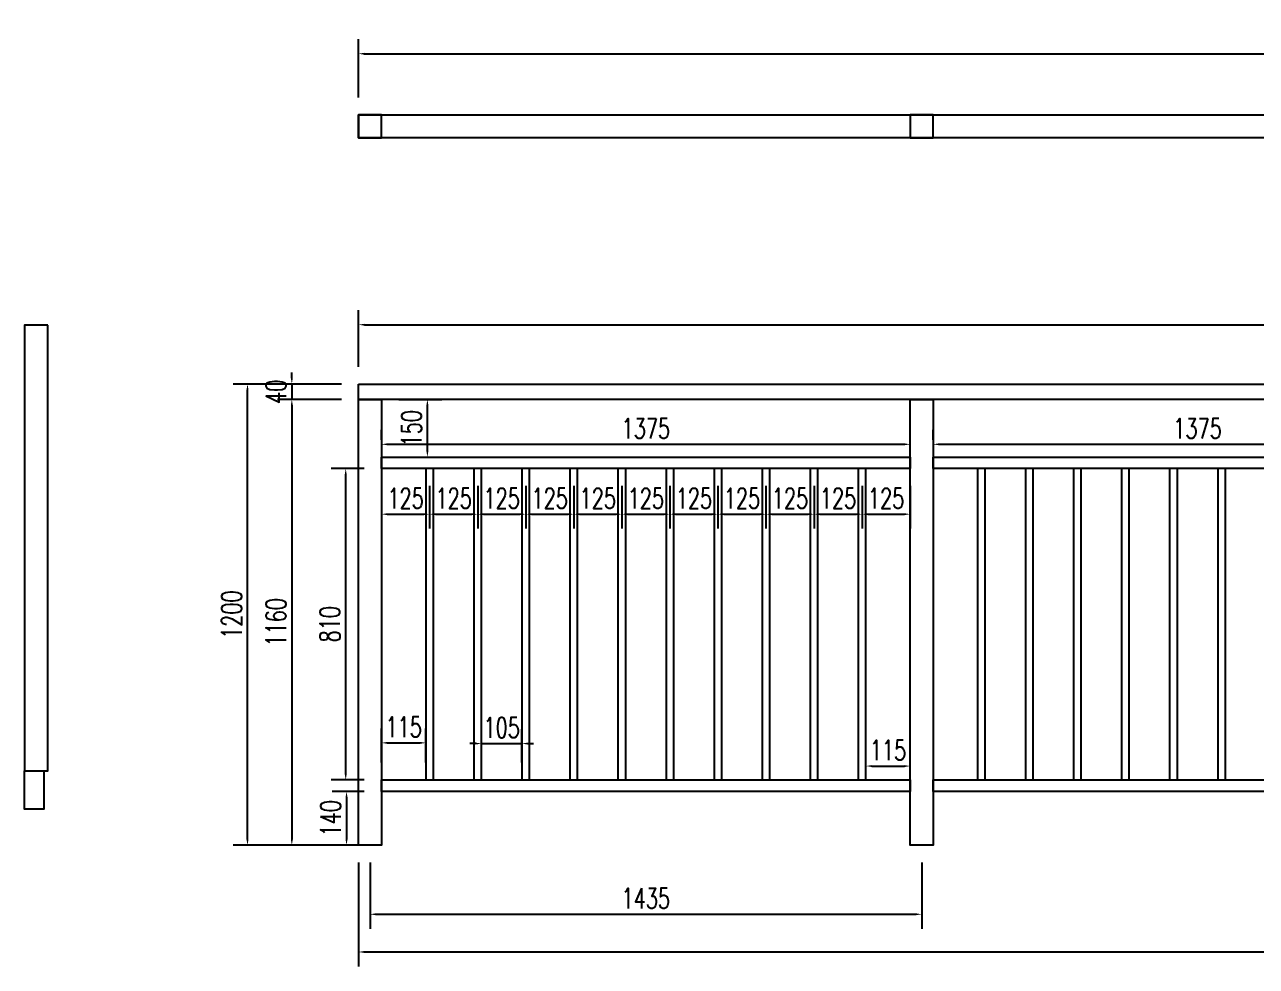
# Model space of a CAD drawing. Extents: x -16492 to 345596, y -4133 to 400729.
# Drawn here: x 31024 to 34228, y 11866 to 14317 of the extents above; entities that cross this region are included whole.
import ezdxf

# ---------------------------------------------------------------- set-up
doc = ezdxf.new("R2010")
doc.units = 0
doc.header["$LTSCALE"] = 10
doc.header["$MEASUREMENT"] = 0
doc.layers.add('W-PLASTIC_RAILINGS塑木栏杆', color=6, linetype='Continuous')
doc.layers.add('W-STEEL_FRAME钢架', color=3, linetype='Continuous')
doc.styles.add('STANDARD_T3', font='simplex.shx', dxfattribs={"width": 0.7, "bigfont": 'gbcbig.shx'})
doc.dimstyles.new('W&&15', dxfattribs={"dimtxt": 52.5, "dimasz": 15, "dimexe": 37.5, "dimexo": 45, "dimgap": 15, "dimtad": 1, "dimdec": 0, "dimzin": 0, "dimdsep": 46, "dimtxsty": 'STANDARD_T3', "dimcen": 0.09, "dimclrd": 1, "dimclre": 1, "dimclrt": 7, "dimazin": 2, "dimtfac": 1, "dimtdec": 0, "dimtix": 1, "dimtmove": 2, "dimatfit": 3, "dimfxl": 100, "dimtolj": 1, "dimtzin": 0, "dimarcsym": 0})

# ---------------------------------------------------------------- blocks, each defined once
blk = doc.blocks.new('*U116')
at = {"layer": 'W-PLASTIC_RAILINGS塑木栏杆'}
blk.add_lwpolyline([(-10, -405), (10, -405), (10, 405), (-10, 405)], close=True, dxfattribs=at)
blk = doc.blocks.new('*U117')
at = {"layer": 'W-PLASTIC_RAILINGS塑木栏杆', "color": 0, "linetype": 'ByBlock', "lineweight": -2, "transparency": 16777216}
for p in [(0, 0), (125, 0), (250, 0), (375, 0), (500, 0), (625, 0), (750, 0), (875, 0), (1000, 0), (1125, 0)]:
    blk.add_blockref('*U116', p, dxfattribs=at)
blk = doc.blocks.new('*D118')
at = {"layer": 'Defpoints', "color": 0, "transparency": 16777216}
for p in [(31952.6, 13161.3), (32077.6, 13161.3), (32077.6, 13042.7)]:
    blk.add_point(p, dxfattribs=at)
at = {"layer": 'W-PLASTIC_RAILINGS塑木栏杆', "color": 1, "lineweight": -2, "transparency": 16777216}
for p, q in [((31952.6, 13116.3), (31952.6, 13005.2)), ((32077.6, 13116.3), (32077.6, 13005.2)), ((31967.6, 13042.7), (32062.6, 13042.7))]:
    blk.add_line(p, q, dxfattribs=at)
at = {"layer": 'W-PLASTIC_RAILINGS塑木栏杆', "color": 1, "transparency": 16777216}
for points in [[(31967.6, 13045.2), (31967.6, 13040.2), (31952.6, 13042.7)], [(32062.6, 13045.2), (32062.6, 13040.2), (32077.6, 13042.7)]]:
    blk.add_solid(points, dxfattribs=at)
at = {"layer": 'W-PLASTIC_RAILINGS塑木栏杆', "color": 7, "transparency": 16777216, "insert": (32015.1, 13084), "char_height": 52.5, "attachment_point": 5, "style": 'STANDARD_T3'}
blk.add_mtext('\\A1;125', dxfattribs=at)
blk = doc.blocks.new('*D119')
at = {"layer": 'Defpoints', "color": 0, "transparency": 16777216}
for p in [(32077.6, 13161.3), (32202.6, 13161.3), (32202.6, 13042.7)]:
    blk.add_point(p, dxfattribs=at)
at = {"layer": 'W-PLASTIC_RAILINGS塑木栏杆', "color": 1, "lineweight": -2, "transparency": 16777216}
for p, q in [((32077.6, 13116.3), (32077.6, 13005.2)), ((32202.6, 13116.3), (32202.6, 13005.2)), ((32092.6, 13042.7), (32187.6, 13042.7))]:
    blk.add_line(p, q, dxfattribs=at)
at = {"layer": 'W-PLASTIC_RAILINGS塑木栏杆', "color": 1, "transparency": 16777216}
for points in [[(32092.6, 13045.2), (32092.6, 13040.2), (32077.6, 13042.7)], [(32187.6, 13045.2), (32187.6, 13040.2), (32202.6, 13042.7)]]:
    blk.add_solid(points, dxfattribs=at)
at = {"layer": 'W-PLASTIC_RAILINGS塑木栏杆', "color": 7, "transparency": 16777216, "insert": (32140.1, 13084), "char_height": 52.5, "attachment_point": 5, "style": 'STANDARD_T3'}
blk.add_mtext('\\A1;125', dxfattribs=at)
blk = doc.blocks.new('*D120')
at = {"layer": 'Defpoints', "color": 0, "transparency": 16777216}
for p in [(32202.6, 13161.3), (32327.6, 13161.3), (32327.6, 13042.7)]:
    blk.add_point(p, dxfattribs=at)
at = {"layer": 'W-PLASTIC_RAILINGS塑木栏杆', "color": 1, "lineweight": -2, "transparency": 16777216}
for p, q in [((32202.6, 13116.3), (32202.6, 13005.2)), ((32327.6, 13116.3), (32327.6, 13005.2)), ((32217.6, 13042.7), (32312.6, 13042.7))]:
    blk.add_line(p, q, dxfattribs=at)
at = {"layer": 'W-PLASTIC_RAILINGS塑木栏杆', "color": 1, "transparency": 16777216}
for points in [[(32217.6, 13045.2), (32217.6, 13040.2), (32202.6, 13042.7)], [(32312.6, 13045.2), (32312.6, 13040.2), (32327.6, 13042.7)]]:
    blk.add_solid(points, dxfattribs=at)
at = {"layer": 'W-PLASTIC_RAILINGS塑木栏杆', "color": 7, "transparency": 16777216, "insert": (32265.1, 13084), "char_height": 52.5, "attachment_point": 5, "style": 'STANDARD_T3'}
blk.add_mtext('\\A1;125', dxfattribs=at)
blk = doc.blocks.new('*D121')
at = {"layer": 'Defpoints', "color": 0, "transparency": 16777216}
for p in [(32327.6, 13161.3), (32452.6, 13161.3), (32452.6, 13042.7)]:
    blk.add_point(p, dxfattribs=at)
at = {"layer": 'W-PLASTIC_RAILINGS塑木栏杆', "color": 1, "lineweight": -2, "transparency": 16777216}
for p, q in [((32327.6, 13116.3), (32327.6, 13005.2)), ((32452.6, 13116.3), (32452.6, 13005.2)), ((32342.6, 13042.7), (32437.6, 13042.7))]:
    blk.add_line(p, q, dxfattribs=at)
at = {"layer": 'W-PLASTIC_RAILINGS塑木栏杆', "color": 1, "transparency": 16777216}
for points in [[(32342.6, 13045.2), (32342.6, 13040.2), (32327.6, 13042.7)], [(32437.6, 13045.2), (32437.6, 13040.2), (32452.6, 13042.7)]]:
    blk.add_solid(points, dxfattribs=at)
at = {"layer": 'W-PLASTIC_RAILINGS塑木栏杆', "color": 7, "transparency": 16777216, "insert": (32390.1, 13084), "char_height": 52.5, "attachment_point": 5, "style": 'STANDARD_T3'}
blk.add_mtext('\\A1;125', dxfattribs=at)
blk = doc.blocks.new('*D122')
at = {"layer": 'Defpoints', "color": 0, "transparency": 16777216}
for p in [(32452.6, 13161.3), (32577.6, 13161.3), (32577.6, 13042.7)]:
    blk.add_point(p, dxfattribs=at)
at = {"layer": 'W-PLASTIC_RAILINGS塑木栏杆', "color": 1, "lineweight": -2, "transparency": 16777216}
for p, q in [((32452.6, 13116.3), (32452.6, 13005.2)), ((32577.6, 13116.3), (32577.6, 13005.2)), ((32467.6, 13042.7), (32562.6, 13042.7))]:
    blk.add_line(p, q, dxfattribs=at)
at = {"layer": 'W-PLASTIC_RAILINGS塑木栏杆', "color": 1, "transparency": 16777216}
for points in [[(32467.6, 13045.2), (32467.6, 13040.2), (32452.6, 13042.7)], [(32562.6, 13045.2), (32562.6, 13040.2), (32577.6, 13042.7)]]:
    blk.add_solid(points, dxfattribs=at)
at = {"layer": 'W-PLASTIC_RAILINGS塑木栏杆', "color": 7, "transparency": 16777216, "insert": (32515.1, 13084), "char_height": 52.5, "attachment_point": 5, "style": 'STANDARD_T3'}
blk.add_mtext('\\A1;125', dxfattribs=at)
blk = doc.blocks.new('*D123')
at = {"layer": 'Defpoints', "color": 0, "transparency": 16777216}
for p in [(32577.6, 13161.3), (32702.6, 13161.3), (32702.6, 13042.7)]:
    blk.add_point(p, dxfattribs=at)
at = {"layer": 'W-PLASTIC_RAILINGS塑木栏杆', "color": 1, "lineweight": -2, "transparency": 16777216}
for p, q in [((32577.6, 13116.3), (32577.6, 13005.2)), ((32702.6, 13116.3), (32702.6, 13005.2)), ((32592.6, 13042.7), (32687.6, 13042.7))]:
    blk.add_line(p, q, dxfattribs=at)
at = {"layer": 'W-PLASTIC_RAILINGS塑木栏杆', "color": 1, "transparency": 16777216}
for points in [[(32592.6, 13045.2), (32592.6, 13040.2), (32577.6, 13042.7)], [(32687.6, 13045.2), (32687.6, 13040.2), (32702.6, 13042.7)]]:
    blk.add_solid(points, dxfattribs=at)
at = {"layer": 'W-PLASTIC_RAILINGS塑木栏杆', "color": 7, "transparency": 16777216, "insert": (32640.1, 13084), "char_height": 52.5, "attachment_point": 5, "style": 'STANDARD_T3'}
blk.add_mtext('\\A1;125', dxfattribs=at)
blk = doc.blocks.new('*D124')
at = {"layer": 'Defpoints', "color": 0, "transparency": 16777216}
for p in [(32702.6, 13161.3), (32827.6, 13161.3), (32827.6, 13042.7)]:
    blk.add_point(p, dxfattribs=at)
at = {"layer": 'W-PLASTIC_RAILINGS塑木栏杆', "color": 1, "lineweight": -2, "transparency": 16777216}
for p, q in [((32702.6, 13116.3), (32702.6, 13005.2)), ((32827.6, 13116.3), (32827.6, 13005.2)), ((32717.6, 13042.7), (32812.6, 13042.7))]:
    blk.add_line(p, q, dxfattribs=at)
at = {"layer": 'W-PLASTIC_RAILINGS塑木栏杆', "color": 1, "transparency": 16777216}
for points in [[(32717.6, 13045.2), (32717.6, 13040.2), (32702.6, 13042.7)], [(32812.6, 13045.2), (32812.6, 13040.2), (32827.6, 13042.7)]]:
    blk.add_solid(points, dxfattribs=at)
at = {"layer": 'W-PLASTIC_RAILINGS塑木栏杆', "color": 7, "transparency": 16777216, "insert": (32765.1, 13084), "char_height": 52.5, "attachment_point": 5, "style": 'STANDARD_T3'}
blk.add_mtext('\\A1;125', dxfattribs=at)
blk = doc.blocks.new('*D125')
at = {"layer": 'Defpoints', "color": 0, "transparency": 16777216}
for p in [(32827.6, 13161.3), (32952.6, 13161.3), (32952.6, 13042.7)]:
    blk.add_point(p, dxfattribs=at)
at = {"layer": 'W-PLASTIC_RAILINGS塑木栏杆', "color": 1, "lineweight": -2, "transparency": 16777216}
for p, q in [((32827.6, 13116.3), (32827.6, 13005.2)), ((32952.6, 13116.3), (32952.6, 13005.2)), ((32842.6, 13042.7), (32937.6, 13042.7))]:
    blk.add_line(p, q, dxfattribs=at)
at = {"layer": 'W-PLASTIC_RAILINGS塑木栏杆', "color": 1, "transparency": 16777216}
for points in [[(32842.6, 13045.2), (32842.6, 13040.2), (32827.6, 13042.7)], [(32937.6, 13045.2), (32937.6, 13040.2), (32952.6, 13042.7)]]:
    blk.add_solid(points, dxfattribs=at)
at = {"layer": 'W-PLASTIC_RAILINGS塑木栏杆', "color": 7, "transparency": 16777216, "insert": (32890.1, 13084), "char_height": 52.5, "attachment_point": 5, "style": 'STANDARD_T3'}
blk.add_mtext('\\A1;125', dxfattribs=at)
blk = doc.blocks.new('*D126')
at = {"layer": 'Defpoints', "color": 0, "transparency": 16777216}
for p in [(32952.6, 13161.3), (33077.6, 13161.3), (33077.6, 13042.7)]:
    blk.add_point(p, dxfattribs=at)
at = {"layer": 'W-PLASTIC_RAILINGS塑木栏杆', "color": 1, "lineweight": -2, "transparency": 16777216}
for p, q in [((32952.6, 13116.3), (32952.6, 13005.2)), ((33077.6, 13116.3), (33077.6, 13005.2)), ((32967.6, 13042.7), (33062.6, 13042.7))]:
    blk.add_line(p, q, dxfattribs=at)
at = {"layer": 'W-PLASTIC_RAILINGS塑木栏杆', "color": 1, "transparency": 16777216}
for points in [[(32967.6, 13045.2), (32967.6, 13040.2), (32952.6, 13042.7)], [(33062.6, 13045.2), (33062.6, 13040.2), (33077.6, 13042.7)]]:
    blk.add_solid(points, dxfattribs=at)
at = {"layer": 'W-PLASTIC_RAILINGS塑木栏杆', "color": 7, "transparency": 16777216, "insert": (33015.1, 13084), "char_height": 52.5, "attachment_point": 5, "style": 'STANDARD_T3'}
blk.add_mtext('\\A1;125', dxfattribs=at)
blk = doc.blocks.new('*D127')
at = {"layer": 'Defpoints', "color": 0, "transparency": 16777216}
for p in [(33077.6, 13161.3), (33202.6, 13161.3), (33202.6, 13042.7)]:
    blk.add_point(p, dxfattribs=at)
at = {"layer": 'W-PLASTIC_RAILINGS塑木栏杆', "color": 1, "lineweight": -2, "transparency": 16777216}
for p, q in [((33077.6, 13116.3), (33077.6, 13005.2)), ((33202.6, 13116.3), (33202.6, 13005.2)), ((33092.6, 13042.7), (33187.6, 13042.7))]:
    blk.add_line(p, q, dxfattribs=at)
at = {"layer": 'W-PLASTIC_RAILINGS塑木栏杆', "color": 1, "transparency": 16777216}
for points in [[(33092.6, 13045.2), (33092.6, 13040.2), (33077.6, 13042.7)], [(33187.6, 13045.2), (33187.6, 13040.2), (33202.6, 13042.7)]]:
    blk.add_solid(points, dxfattribs=at)
at = {"layer": 'W-PLASTIC_RAILINGS塑木栏杆', "color": 7, "transparency": 16777216, "insert": (33140.1, 13084), "char_height": 52.5, "attachment_point": 5, "style": 'STANDARD_T3'}
blk.add_mtext('\\A1;125', dxfattribs=at)
blk = doc.blocks.new('*D128')
at = {"layer": 'Defpoints', "color": 0, "transparency": 16777216}
for p in [(33202.6, 13161.3), (33327.6, 13161.3), (33327.6, 13042.7)]:
    blk.add_point(p, dxfattribs=at)
at = {"layer": 'W-PLASTIC_RAILINGS塑木栏杆', "color": 1, "lineweight": -2, "transparency": 16777216}
for p, q in [((33202.6, 13116.3), (33202.6, 13005.2)), ((33327.6, 13116.3), (33327.6, 13005.2)), ((33217.6, 13042.7), (33312.6, 13042.7))]:
    blk.add_line(p, q, dxfattribs=at)
at = {"layer": 'W-PLASTIC_RAILINGS塑木栏杆', "color": 1, "transparency": 16777216}
for points in [[(33217.6, 13045.2), (33217.6, 13040.2), (33202.6, 13042.7)], [(33312.6, 13045.2), (33312.6, 13040.2), (33327.6, 13042.7)]]:
    blk.add_solid(points, dxfattribs=at)
at = {"layer": 'W-PLASTIC_RAILINGS塑木栏杆', "color": 7, "transparency": 16777216, "insert": (33265.1, 13084), "char_height": 52.5, "attachment_point": 5, "style": 'STANDARD_T3'}
blk.add_mtext('\\A1;125', dxfattribs=at)
blk = doc.blocks.new('*D129')
at = {"layer": 'Defpoints', "color": 0, "transparency": 16777216}
for p in [(32067.6, 12447.7), (31952.6, 12351.3), (32067.6, 12351.3)]:
    blk.add_point(p, dxfattribs=at)
at = {"layer": 'W-PLASTIC_RAILINGS塑木栏杆', "color": 1, "lineweight": -2, "transparency": 16777216}
for p, q in [((31952.6, 12396.3), (31952.6, 12485.2)), ((32067.6, 12396.3), (32067.6, 12485.2)), ((31967.6, 12447.7), (32052.6, 12447.7))]:
    blk.add_line(p, q, dxfattribs=at)
at = {"layer": 'W-PLASTIC_RAILINGS塑木栏杆', "color": 1, "transparency": 16777216}
for points in [[(31967.6, 12450.2), (31967.6, 12445.2), (31952.6, 12447.7)], [(32052.6, 12450.2), (32052.6, 12445.2), (32067.6, 12447.7)]]:
    blk.add_solid(points, dxfattribs=at)
at = {"layer": 'W-PLASTIC_RAILINGS塑木栏杆', "color": 7, "transparency": 16777216, "insert": (32010.1, 12488.9), "char_height": 52.5, "attachment_point": 5, "style": 'STANDARD_T3'}
blk.add_mtext('\\A1;115', dxfattribs=at)
blk = doc.blocks.new('*D130')
at = {"layer": 'Defpoints', "color": 0, "transparency": 16777216}
for p in [(32317.6, 12445.8), (32212.6, 12351.3), (32317.6, 12351.3)]:
    blk.add_point(p, dxfattribs=at)
at = {"layer": 'W-PLASTIC_RAILINGS塑木栏杆', "color": 1, "lineweight": -2, "transparency": 16777216}
for p, q in [((32212.6, 12396.3), (32212.6, 12483.3)), ((32317.6, 12396.3), (32317.6, 12483.3)), ((32197.6, 12445.8), (32182.6, 12445.8)), ((32212.6, 12445.8), (32317.6, 12445.8)), ((32332.6, 12445.8), (32347.6, 12445.8))]:
    blk.add_line(p, q, dxfattribs=at)
at = {"layer": 'W-PLASTIC_RAILINGS塑木栏杆', "color": 1, "transparency": 16777216}
for points in [[(32197.6, 12448.3), (32197.6, 12443.3), (32212.6, 12445.8)], [(32332.6, 12448.3), (32332.6, 12443.3), (32317.6, 12445.8)]]:
    blk.add_solid(points, dxfattribs=at)
at = {"layer": 'W-PLASTIC_RAILINGS塑木栏杆', "color": 7, "transparency": 16777216, "insert": (32265.1, 12487.1), "char_height": 52.5, "attachment_point": 5, "style": 'STANDARD_T3'}
blk.add_mtext('\\A1;105', dxfattribs=at)
blk = doc.blocks.new('*D131')
at = {"layer": 'Defpoints', "color": 0, "transparency": 16777216}
for p in [(31893, 13381.3), (31719.2, 13341.3), (31893, 13341.3)]:
    blk.add_point(p, dxfattribs=at)
at = {"layer": 'W-PLASTIC_RAILINGS塑木栏杆', "color": 1, "lineweight": -2, "transparency": 16777216}
for p, q in [((31719.2, 13396.3), (31719.2, 13411.3)), ((31848, 13381.3), (31681.7, 13381.3)), ((31719.2, 13381.3), (31719.2, 13341.3)), ((31848, 13341.3), (31681.7, 13341.3)), ((31719.2, 13326.3), (31719.2, 13311.3))]:
    blk.add_line(p, q, dxfattribs=at)
at = {"layer": 'W-PLASTIC_RAILINGS塑木栏杆', "color": 1, "transparency": 16777216}
for points in [[(31716.7, 13396.3), (31721.7, 13396.3), (31719.2, 13381.3)], [(31716.7, 13326.3), (31721.7, 13326.3), (31719.2, 13341.3)]]:
    blk.add_solid(points, dxfattribs=at)
at = {"layer": 'W-PLASTIC_RAILINGS塑木栏杆', "color": 7, "transparency": 16777216, "insert": (31677.9, 13361.3), "char_height": 52.5, "attachment_point": 5, "rotation": 90, "style": 'STANDARD_T3'}
blk.add_mtext('\\A1;40', dxfattribs=at)
blk = doc.blocks.new('*D132')
at = {"layer": 'Defpoints', "color": 0, "transparency": 16777216}
for p in [(31893, 13341.3), (31719.2, 12181.3), (31892.6, 12181.3)]:
    blk.add_point(p, dxfattribs=at)
at = {"layer": 'W-PLASTIC_RAILINGS塑木栏杆', "color": 1, "lineweight": -2, "transparency": 16777216}
for p, q in [((31848, 13341.3), (31681.7, 13341.3)), ((31719.2, 13326.3), (31719.2, 12196.3)), ((31847.6, 12181.3), (31681.7, 12181.3))]:
    blk.add_line(p, q, dxfattribs=at)
at = {"layer": 'W-PLASTIC_RAILINGS塑木栏杆', "color": 1, "transparency": 16777216}
for points in [[(31716.7, 13326.3), (31721.7, 13326.3), (31719.2, 13341.3)], [(31716.7, 12196.3), (31721.7, 12196.3), (31719.2, 12181.3)]]:
    blk.add_solid(points, dxfattribs=at)
at = {"layer": 'W-PLASTIC_RAILINGS塑木栏杆', "color": 7, "transparency": 16777216, "insert": (31677.9, 12761.3), "char_height": 52.5, "attachment_point": 5, "rotation": 90, "style": 'STANDARD_T3'}
blk.add_mtext('\\A1;1160', dxfattribs=at)
blk = doc.blocks.new('*D133')
at = {"layer": 'Defpoints', "color": 0, "transparency": 16777216}
for p in [(33327.6, 13224.6), (31952.6, 13191.3), (33327.6, 13191.3)]:
    blk.add_point(p, dxfattribs=at)
at = {"layer": 'W-PLASTIC_RAILINGS塑木栏杆', "color": 1, "lineweight": -2, "transparency": 16777216}
for p, q in [((31952.6, 13236.3), (31952.6, 13262.1)), ((33327.6, 13236.3), (33327.6, 13262.1)), ((31967.6, 13224.6), (33312.6, 13224.6))]:
    blk.add_line(p, q, dxfattribs=at)
at = {"layer": 'W-PLASTIC_RAILINGS塑木栏杆', "color": 1, "transparency": 16777216}
for points in [[(31967.6, 13227.1), (31967.6, 13222.1), (31952.6, 13224.6)], [(33312.6, 13227.1), (33312.6, 13222.1), (33327.6, 13224.6)]]:
    blk.add_solid(points, dxfattribs=at)
at = {"layer": 'W-PLASTIC_RAILINGS塑木栏杆', "color": 7, "transparency": 16777216, "insert": (32640.1, 13265.9), "char_height": 52.5, "attachment_point": 5, "style": 'STANDARD_T3'}
blk.add_mtext('\\A1;1375', dxfattribs=at)
blk = doc.blocks.new('*D134')
at = {"layer": 'Defpoints', "color": 0, "transparency": 16777216}
for p in [(37692.6, 13535.7), (31893, 13381.3), (37692.6, 13381.3)]:
    blk.add_point(p, dxfattribs=at)
at = {"layer": 'W-PLASTIC_RAILINGS塑木栏杆', "color": 1, "lineweight": -2, "transparency": 16777216}
for p, q in [((31893, 13426.3), (31893, 13573.2)), ((37692.6, 13426.3), (37692.6, 13573.2)), ((31908, 13535.7), (37677.6, 13535.7))]:
    blk.add_line(p, q, dxfattribs=at)
at = {"layer": 'W-PLASTIC_RAILINGS塑木栏杆', "color": 1, "transparency": 16777216}
for points in [[(31908, 13538.2), (31908, 13533.2), (31893, 13535.7)], [(37677.6, 13538.2), (37677.6, 13533.2), (37692.6, 13535.7)]]:
    blk.add_solid(points, dxfattribs=at)
at = {"layer": 'W-PLASTIC_RAILINGS塑木栏杆', "color": 7, "transparency": 16777216, "insert": (34792.8, 13576.9), "char_height": 52.5, "attachment_point": 5, "style": 'STANDARD_T3'}
blk.add_mtext('\\A1;5800', dxfattribs=at)
blk = doc.blocks.new('*D135')
at = {"layer": 'Defpoints', "color": 0, "transparency": 16777216}
for p in [(31952.6, 12321.3), (31861.5, 12181.3), (31952.6, 12181.3)]:
    blk.add_point(p, dxfattribs=at)
at = {"layer": 'W-PLASTIC_RAILINGS塑木栏杆', "color": 1, "lineweight": -2, "transparency": 16777216}
for p, q in [((31907.6, 12321.3), (31824, 12321.3)), ((31861.5, 12306.3), (31861.5, 12196.3)), ((31907.6, 12181.3), (31824, 12181.3))]:
    blk.add_line(p, q, dxfattribs=at)
at = {"layer": 'W-PLASTIC_RAILINGS塑木栏杆', "color": 1, "transparency": 16777216}
for points in [[(31859, 12306.3), (31864, 12306.3), (31861.5, 12321.3)], [(31859, 12196.3), (31864, 12196.3), (31861.5, 12181.3)]]:
    blk.add_solid(points, dxfattribs=at)
at = {"layer": 'W-PLASTIC_RAILINGS塑木栏杆', "color": 7, "transparency": 16777216, "insert": (31820.2, 12251.3), "char_height": 52.5, "attachment_point": 5, "rotation": 90, "style": 'STANDARD_T3'}
blk.add_mtext('\\A1;140', dxfattribs=at)
blk = doc.blocks.new('*D136')
at = {"layer": 'Defpoints', "color": 0, "transparency": 16777216}
for p in [(31859.4, 13161.3), (31952.6, 13161.3), (31952.6, 12351.3)]:
    blk.add_point(p, dxfattribs=at)
at = {"layer": 'W-PLASTIC_RAILINGS塑木栏杆', "color": 1, "lineweight": -2, "transparency": 16777216}
for p, q in [((31907.6, 13161.3), (31821.9, 13161.3)), ((31859.4, 12366.3), (31859.4, 13146.3)), ((31907.6, 12351.3), (31821.9, 12351.3))]:
    blk.add_line(p, q, dxfattribs=at)
at = {"layer": 'W-PLASTIC_RAILINGS塑木栏杆', "color": 1, "transparency": 16777216}
for points in [[(31856.9, 13146.3), (31861.9, 13146.3), (31859.4, 13161.3)], [(31856.9, 12366.3), (31861.9, 12366.3), (31859.4, 12351.3)]]:
    blk.add_solid(points, dxfattribs=at)
at = {"layer": 'W-PLASTIC_RAILINGS塑木栏杆', "color": 7, "transparency": 16777216, "insert": (31818.2, 12756.3), "char_height": 52.5, "attachment_point": 5, "rotation": 90, "style": 'STANDARD_T3'}
blk.add_mtext('\\A1;810', dxfattribs=at)
blk = doc.blocks.new('*D137')
at = {"layer": 'Defpoints', "color": 0, "transparency": 16777216}
for p in [(31952.6, 13341.3), (32071.8, 13341.3), (31952.6, 13191.3)]:
    blk.add_point(p, dxfattribs=at)
at = {"layer": 'W-PLASTIC_RAILINGS塑木栏杆', "color": 1, "lineweight": -2, "transparency": 16777216}
for p, q in [((31997.6, 13341.3), (32109.3, 13341.3)), ((32071.8, 13206.3), (32071.8, 13326.3)), ((31997.6, 13191.3), (32109.3, 13191.3))]:
    blk.add_line(p, q, dxfattribs=at)
at = {"layer": 'W-PLASTIC_RAILINGS塑木栏杆', "color": 1, "transparency": 16777216}
for points in [[(32069.3, 13326.3), (32074.3, 13326.3), (32071.8, 13341.3)], [(32069.3, 13206.3), (32074.3, 13206.3), (32071.8, 13191.3)]]:
    blk.add_solid(points, dxfattribs=at)
at = {"layer": 'W-PLASTIC_RAILINGS塑木栏杆', "color": 7, "transparency": 16777216, "insert": (32030.5, 13266.3), "char_height": 52.5, "attachment_point": 5, "rotation": 90, "style": 'STANDARD_T3'}
blk.add_mtext('\\A1;150', dxfattribs=at)
blk = doc.blocks.new('*D138')
at = {"layer": 'Defpoints', "color": 0, "transparency": 16777216}
for p in [(31603.9, 13381.3), (31893, 13381.3), (31892.6, 12181.3)]:
    blk.add_point(p, dxfattribs=at)
at = {"layer": 'W-PLASTIC_RAILINGS塑木栏杆', "color": 1, "lineweight": -2, "transparency": 16777216}
for p, q in [((31848, 13381.3), (31566.4, 13381.3)), ((31603.9, 12196.3), (31603.9, 13366.3)), ((31847.6, 12181.3), (31566.4, 12181.3))]:
    blk.add_line(p, q, dxfattribs=at)
at = {"layer": 'W-PLASTIC_RAILINGS塑木栏杆', "color": 1, "transparency": 16777216}
for points in [[(31601.4, 13366.3), (31606.4, 13366.3), (31603.9, 13381.3)], [(31601.4, 12196.3), (31606.4, 12196.3), (31603.9, 12181.3)]]:
    blk.add_solid(points, dxfattribs=at)
at = {"layer": 'W-PLASTIC_RAILINGS塑木栏杆', "color": 7, "transparency": 16777216, "insert": (31562.6, 12781.3), "char_height": 52.5, "attachment_point": 5, "rotation": 90, "style": 'STANDARD_T3'}
blk.add_mtext('\\A1;1200', dxfattribs=at)
blk = doc.blocks.new('*D139')
at = {"layer": 'Defpoints', "color": 0, "transparency": 16777216}
for p in [(31892.6, 12181.3), (37692.6, 12181.3), (37692.6, 11903.6)]:
    blk.add_point(p, dxfattribs=at)
at = {"layer": 'W-PLASTIC_RAILINGS塑木栏杆', "color": 1, "lineweight": -2, "transparency": 16777216}
for p, q in [((31892.6, 12136.3), (31892.6, 11866.1)), ((37692.6, 12136.3), (37692.6, 11866.1)), ((31907.6, 11903.6), (37677.6, 11903.6))]:
    blk.add_line(p, q, dxfattribs=at)
at = {"layer": 'W-PLASTIC_RAILINGS塑木栏杆', "color": 1, "transparency": 16777216}
for points in [[(31907.6, 11906.1), (31907.6, 11901.1), (31892.6, 11903.6)], [(37677.6, 11906.1), (37677.6, 11901.1), (37692.6, 11903.6)]]:
    blk.add_solid(points, dxfattribs=at)
at = {"layer": 'W-PLASTIC_RAILINGS塑木栏杆', "color": 7, "transparency": 16777216, "insert": (34792.6, 11944.8), "char_height": 52.5, "attachment_point": 5, "style": 'STANDARD_T3'}
blk.add_mtext('\\A1;5800', dxfattribs=at)
blk = doc.blocks.new('*D140')
at = {"layer": 'Defpoints', "color": 0, "transparency": 16777216}
for p in [(34762.6, 13224.6), (33387.6, 13191.3), (34762.6, 13191.3)]:
    blk.add_point(p, dxfattribs=at)
at = {"layer": 'W-PLASTIC_RAILINGS塑木栏杆', "color": 1, "lineweight": -2, "transparency": 16777216}
for p, q in [((33387.6, 13236.3), (33387.6, 13262.1)), ((34762.6, 13236.3), (34762.6, 13262.1)), ((33402.6, 13224.6), (34747.6, 13224.6))]:
    blk.add_line(p, q, dxfattribs=at)
at = {"layer": 'W-PLASTIC_RAILINGS塑木栏杆', "color": 1, "transparency": 16777216}
for points in [[(33402.6, 13227.1), (33402.6, 13222.1), (33387.6, 13224.6)], [(34747.6, 13227.1), (34747.6, 13222.1), (34762.6, 13224.6)]]:
    blk.add_solid(points, dxfattribs=at)
at = {"layer": 'W-PLASTIC_RAILINGS塑木栏杆', "color": 7, "transparency": 16777216, "insert": (34075.1, 13265.9), "char_height": 52.5, "attachment_point": 5, "style": 'STANDARD_T3'}
blk.add_mtext('\\A1;1375', dxfattribs=at)
blk = doc.blocks.new('*D141')
at = {"layer": 'Defpoints', "color": 0, "transparency": 16777216}
for p in [(37692.6, 14240.9), (31892.6, 14081.9), (37692.6, 14081.9)]:
    blk.add_point(p, dxfattribs=at)
at = {"layer": 'W-PLASTIC_RAILINGS塑木栏杆', "color": 1, "lineweight": -2, "transparency": 16777216}
for p, q in [((31892.6, 14126.9), (31892.6, 14278.4)), ((37692.6, 14126.9), (37692.6, 14278.4)), ((31907.6, 14240.9), (37677.6, 14240.9))]:
    blk.add_line(p, q, dxfattribs=at)
at = {"layer": 'W-PLASTIC_RAILINGS塑木栏杆', "color": 1, "transparency": 16777216}
for points in [[(31907.6, 14243.4), (31907.6, 14238.4), (31892.6, 14240.9)], [(37677.6, 14243.4), (37677.6, 14238.4), (37692.6, 14240.9)]]:
    blk.add_solid(points, dxfattribs=at)
at = {"layer": 'W-PLASTIC_RAILINGS塑木栏杆', "color": 7, "transparency": 16777216, "insert": (34792.6, 14282.2), "char_height": 52.5, "attachment_point": 5, "style": 'STANDARD_T3'}
blk.add_mtext('\\A1;5800', dxfattribs=at)
blk = doc.blocks.new('*D142')
at = {"layer": 'Defpoints', "color": 0, "transparency": 16777216}
for p in [(31922.6, 12181.3), (33357.6, 12181.3), (33357.6, 12001.6)]:
    blk.add_point(p, dxfattribs=at)
at = {"layer": 'W-PLASTIC_RAILINGS塑木栏杆', "color": 1, "lineweight": -2, "transparency": 16777216}
for p, q in [((31922.6, 12136.3), (31922.6, 11964.1)), ((33357.6, 12136.3), (33357.6, 11964.1)), ((31937.6, 12001.6), (33342.6, 12001.6))]:
    blk.add_line(p, q, dxfattribs=at)
at = {"layer": 'W-PLASTIC_RAILINGS塑木栏杆', "color": 1, "transparency": 16777216}
for points in [[(31937.6, 12004.1), (31937.6, 11999.1), (31922.6, 12001.6)], [(33342.6, 12004.1), (33342.6, 11999.1), (33357.6, 12001.6)]]:
    blk.add_solid(points, dxfattribs=at)
at = {"layer": 'W-PLASTIC_RAILINGS塑木栏杆', "color": 7, "transparency": 16777216, "insert": (32640.1, 12042.9), "char_height": 52.5, "attachment_point": 5, "style": 'STANDARD_T3'}
blk.add_mtext('\\A1;1435', dxfattribs=at)
blk = doc.blocks.new('*D143')
at = {"layer": 'Defpoints', "color": 0, "transparency": 16777216}
for p in [(33327.6, 12387.3), (33212.6, 12351.3), (33327.6, 12351.3)]:
    blk.add_point(p, dxfattribs=at)
at = {"layer": 'W-PLASTIC_RAILINGS塑木栏杆', "color": 1, "lineweight": -2, "transparency": 16777216}
for p, q in [((33212.6, 12396.3), (33212.6, 12424.8)), ((33327.6, 12396.3), (33327.6, 12424.8)), ((33227.6, 12387.3), (33312.6, 12387.3))]:
    blk.add_line(p, q, dxfattribs=at)
at = {"layer": 'W-PLASTIC_RAILINGS塑木栏杆', "color": 1, "transparency": 16777216}
for points in [[(33227.6, 12389.8), (33227.6, 12384.8), (33212.6, 12387.3)], [(33312.6, 12389.8), (33312.6, 12384.8), (33327.6, 12387.3)]]:
    blk.add_solid(points, dxfattribs=at)
at = {"layer": 'W-PLASTIC_RAILINGS塑木栏杆', "color": 7, "transparency": 16777216, "insert": (33270.1, 12428.6), "char_height": 52.5, "attachment_point": 5, "style": 'STANDARD_T3'}
blk.add_mtext('\\A1;115', dxfattribs=at)
blk = doc.blocks.new('*U145')
at = {"layer": 'W-PLASTIC_RAILINGS塑木栏杆'}
blk.add_lwpolyline([(-10, -405), (10, -405), (10, 405), (-10, 405)], close=True, dxfattribs=at)
blk = doc.blocks.new('*U144')
at = {"layer": 'W-PLASTIC_RAILINGS塑木栏杆', "color": 0, "linetype": 'ByBlock', "lineweight": -2, "transparency": 16777216}
for p in [(0, 0), (125, 0), (250, 0), (375, 0), (500, 0), (625, 0), (750, 0), (875, 0), (1000, 0), (1125, 0)]:
    blk.add_blockref('*U145', p, dxfattribs=at)

msp = doc.modelspace()

# ---------------------------------------------------------------- linework, layer by layer
at = {"layer": 'W-PLASTIC_RAILINGS塑木栏杆'}
for points in [[(31952.6, 14081.9), (31892.6, 14081.9), (31892.6, 14021.9), (31952.6, 14021.9)], [(31892.6, 14081.9), (37692.6, 14081.9), (37692.6, 14021.9), (31892.6, 14021.9)], [(33387.6, 14081.9), (33327.6, 14081.9), (33327.6, 14021.9), (33387.6, 14021.9)], [(31084.2, 13535), (31024.2, 13535), (31024.2, 12375), (31084.2, 12375)], [(31892.6, 13341.3), (31952.6, 13341.3), (31952.6, 12181.3), (31892.6, 12181.3)], [(33327.6, 13341.3), (33387.6, 13341.3), (33387.6, 12181.3), (33327.6, 12181.3)]]:
    msp.add_lwpolyline(points, close=True, dxfattribs=at)
at = {"layer": 'W-PLASTIC_RAILINGS塑木栏杆', "color": 3}
msp.add_lwpolyline([(31893, 13381.3), (37692.6, 13381.3), (37692.6, 13341.3), (31893, 13341.3)], close=True, dxfattribs=at)
at = {"layer": 'W-PLASTIC_RAILINGS塑木栏杆', "color": 5}
for points in [[(31952.6, 13191.3), (33327.6, 13191.3), (33327.6, 13161.3), (31952.6, 13161.3)], [(33387.6, 13191.3), (34762.6, 13191.3), (34762.6, 13161.3), (33387.6, 13161.3)], [(31952.6, 12351.3), (33327.6, 12351.3), (33327.6, 12321.3), (31952.6, 12321.3)], [(33387.6, 12351.3), (34762.6, 12351.3), (34762.6, 12321.3), (33387.6, 12321.3)]]:
    msp.add_lwpolyline(points, close=True, dxfattribs=at)
at = {"layer": 'W-STEEL_FRAME钢架'}
msp.add_lwpolyline([(31024.2, 12375), (31074.2, 12375), (31074.2, 12275), (31024.2, 12275)], close=True, dxfattribs=at)

# ---------------------------------------------------------------- block references
at = {"layer": 'W-PLASTIC_RAILINGS塑木栏杆'}
for name, p in [('*U117', (32077.6, 12756.3)), ('*U144', (33512.6, 12756.3))]:
    msp.add_blockref(name, p, dxfattribs=at)

# ---------------------------------------------------------------- dimensions: what is measured, and where the dimension line sits
for base, p1, p2, picture, middle in [((37692.6, 14240.9), (31892.6, 14081.9), (37692.6, 14081.9), '*D141', (34792.6, 14282.2)), ((37692.6, 13535.7), (31893, 13381.3), (37692.6, 13381.3), '*D134', (34792.8, 13576.9)), ((33327.6, 13224.6), (31952.6, 13191.3), (33327.6, 13191.3), '*D133', (32640.1, 13265.9)), ((34762.6, 13224.6), (33387.6, 13191.3), (34762.6, 13191.3), '*D140', (34075.1, 13265.9)), ((32077.6, 13042.7), (31952.6, 13161.3), (32077.6, 13161.3), '*D118', (32015.1, 13084)), ((32202.6, 13042.7), (32077.6, 13161.3), (32202.6, 13161.3), '*D119', (32140.1, 13084)), ((32327.6, 13042.7), (32202.6, 13161.3), (32327.6, 13161.3), '*D120', (32265.1, 13084)), ((32452.6, 13042.7), (32327.6, 13161.3), (32452.6, 13161.3), '*D121', (32390.1, 13084)), ((32577.6, 13042.7), (32452.6, 13161.3), (32577.6, 13161.3), '*D122', (32515.1, 13084)), ((32702.6, 13042.7), (32577.6, 13161.3), (32702.6, 13161.3), '*D123', (32640.1, 13084)), ((32827.6, 13042.7), (32702.6, 13161.3), (32827.6, 13161.3), '*D124', (32765.1, 13084)), ((32952.6, 13042.7), (32827.6, 13161.3), (32952.6, 13161.3), '*D125', (32890.1, 13084)), ((33077.6, 13042.7), (32952.6, 13161.3), (33077.6, 13161.3), '*D126', (33015.1, 13084)), ((33202.6, 13042.7), (33077.6, 13161.3), (33202.6, 13161.3), '*D127', (33140.1, 13084)), ((33327.6, 13042.7), (33202.6, 13161.3), (33327.6, 13161.3), '*D128', (33265.1, 13084)), ((32067.6, 12447.7), (31952.6, 12351.3), (32067.6, 12351.3), '*D129', (32010.1, 12488.9)), ((32317.6, 12445.8), (32212.6, 12351.3), (32317.6, 12351.3), '*D130', (32265.1, 12487.1)), ((33327.6, 12387.3), (33212.6, 12351.3), (33327.6, 12351.3), '*D143', (33270.1, 12428.6)), ((37692.6, 11903.6), (31892.6, 12181.3), (37692.6, 12181.3), '*D139', (34792.6, 11944.8)), ((33357.6, 12001.6), (31922.6, 12181.3), (33357.6, 12181.3), '*D142', (32640.1, 12042.9))]:
    dim = msp.add_linear_dim(base=base, p1=p1, p2=p2, dimstyle='W&&15', dxfattribs=at)
    dim.commit()
    dim.dimension.update_dxf_attribs({"geometry": picture, "text_midpoint": middle})
for base, p1, p2, picture, middle in [((31719.2, 13341.3), (31893, 13381.3), (31893, 13341.3), '*D131', (31677.9, 13361.3)), ((31603.9, 13381.3), (31892.6, 12181.3), (31893, 13381.3), '*D138', (31562.6, 12781.3)), ((31719.2, 12181.3), (31893, 13341.3), (31892.6, 12181.3), '*D132', (31677.9, 12761.3)), ((32071.8, 13341.3), (31952.6, 13191.3), (31952.6, 13341.3), '*D137', (32030.5, 13266.3)), ((31859.4, 13161.3), (31952.6, 12351.3), (31952.6, 13161.3), '*D136', (31818.2, 12756.3)), ((31861.5, 12181.3), (31952.6, 12321.3), (31952.6, 12181.3), '*D135', (31820.2, 12251.3))]:
    dim = msp.add_linear_dim(base=base, p1=p1, p2=p2, angle=90, dimstyle='W&&15', dxfattribs=at)
    dim.commit()
    dim.dimension.update_dxf_attribs({"geometry": picture, "text_midpoint": middle})

doc.saveas('drawing.dxf')
